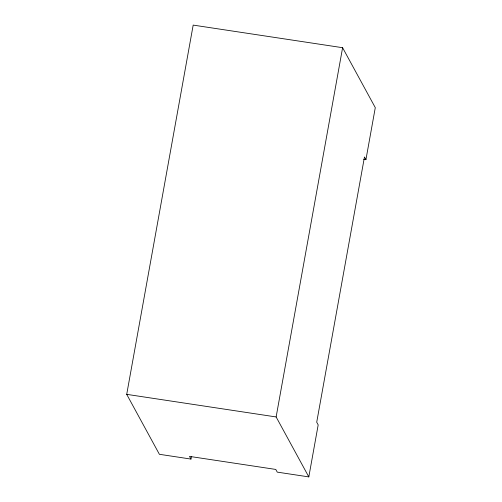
<?xml version="1.0" encoding="UTF-8"?>
<svg xmlns="http://www.w3.org/2000/svg" width="502" height="502" viewBox="0 0 502 502"><rect width="100%" height="100%" fill="white"/><g stroke="black" fill="none" stroke-linecap="round" stroke-linejoin="round"><path stroke-width="0.75" d="M191.362 456.845L190.961 459.073L159.391 454.297L126.711 394.352L193.182 25.1L342.609 47.703L375.289 107.648L365.927 159.655L363.674 159.316M190.961 459.073L189.499 456.393L275.786 469.439L277.248 472.125L308.818 476.9L276.131 416.949L342.609 47.703M308.818 476.9L318.18 424.893L316.718 422.207L364.465 156.975L365.927 159.655M126.711 394.352L276.131 416.949"/></g></svg>
